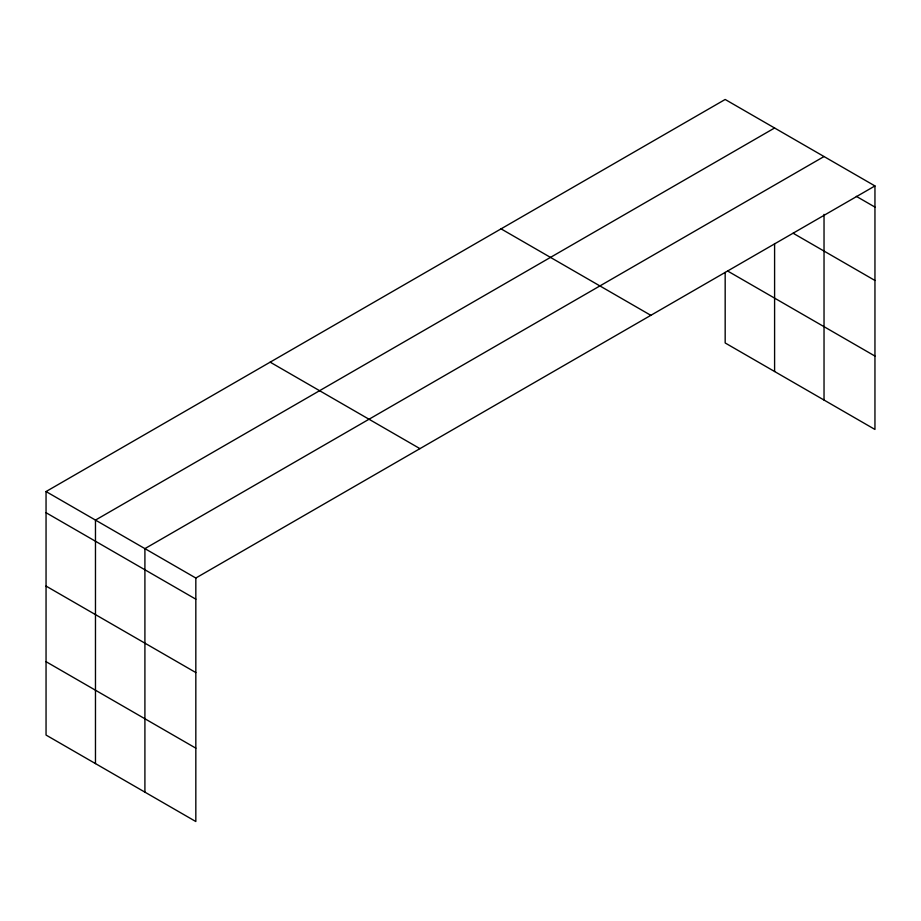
<?xml version="1.0" encoding="UTF-8"?>
<svg xmlns="http://www.w3.org/2000/svg" width="921" height="921" viewBox="0 0 921 921"><rect width="100%" height="100%" fill="white"/><g stroke="black" fill="none" stroke-linecap="round" stroke-linejoin="round"><path stroke-width="1.38" d="M46.05 491.549L195.828 578.031L195.828 821.532L46.05 735.062L46.05 491.549L725.172 99.468L874.95 185.938L874.95 429.451L725.172 342.969L725.172 272.42M774.596 127.996L95.473 520.089L95.473 763.601M824.03 156.535L144.908 548.628L144.908 792.129M195.828 578.031L874.95 185.938M856.323 196.334L874.95 207.087M793.131 233.232L874.95 280.468M727.648 271.027L874.95 356.07M501.059 228.857L650.836 315.327M270.164 362.16L419.941 448.642M46.05 512.709L195.828 599.18M46.05 586.078L195.828 672.56M46.05 661.681L195.828 748.163M824.03 214.374L824.03 400.048M774.596 243.535L774.596 371.508"/></g></svg>
